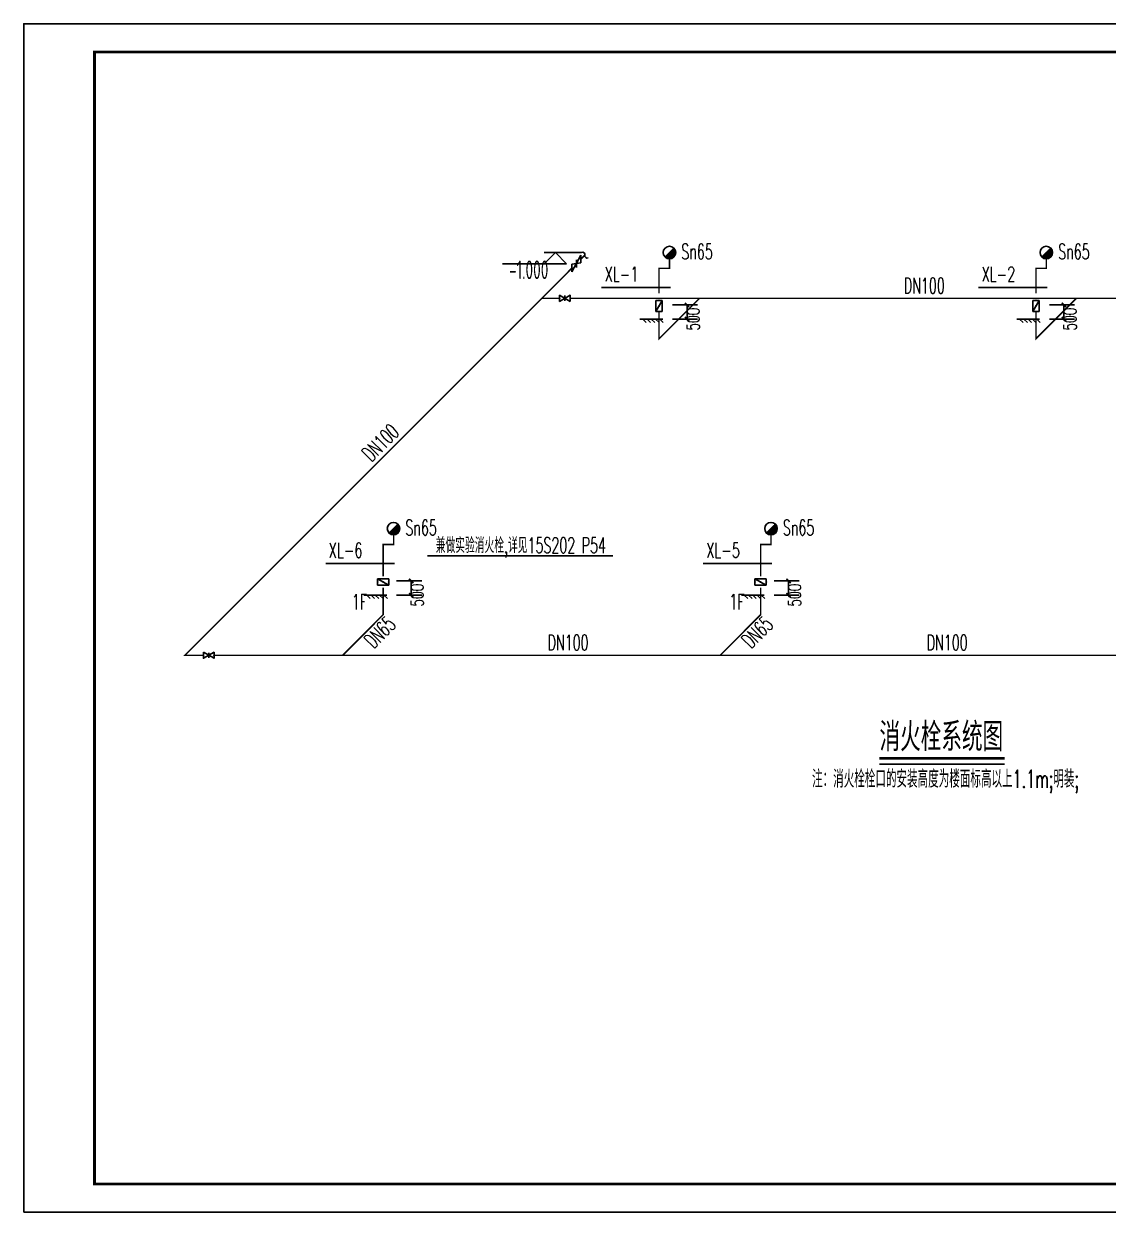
# Model space of a CAD drawing. Extents: x -427546 to -314919, y 698702 to 968782.
# Drawn here: x -427546 to -389204, y 839685 to 881685 of the extents above; entities that cross this region are included whole.
import ezdxf
from ezdxf.enums import TextEntityAlignment as Align

# ---------------------------------------------------------------- set-up
doc = ezdxf.new("R2010")
doc.units = 0
doc.header["$LTSCALE"] = 1000
doc.header["$MEASUREMENT"] = 0
doc.layers.get('0').update_dxf_attribs({"linetype": 'CONTINUOUS'})
doc.layers.get('DEFPOINTS').update_dxf_attribs({"linetype": 'CONTINUOUS'})
for name, color, linetype in [('DIM_ELEV', 3, 'CONTINUOUS'), ('EQUIP_污水', 7, 'CONTINUOUS'), ('EQUIP_消防', 7, 'CONTINUOUS'), ('EQUIP_给水', 7, 'CONTINUOUS'), ('PIPE-消防', 1, 'CONTINUOUS'), ('TWT_DIM', 3, 'CONTINUOUS'), ('TWT_TEXT', 7, 'CONTINUOUS'), ('TWT_TITLE', 7, 'CONTINUOUS'), ('VALVE_消防', 7, 'CONTINUOUS'), ('VALVE_给水', 7, 'CONTINUOUS'), ('WIRE-照明', 1, 'CONTINUOUS')]:
    doc.layers.add(name, color=color, linetype=linetype)
doc.styles.add('_TCH_DIM', font='SIMPLEX', dxfattribs={"bigfont": 'GBCBIG'})
doc.styles.add('_TWT_SERIAL', font='COMPLEX', dxfattribs={"width": 0.8, "height": 3.5, "bigfont": 'HZTXT'})
doc.styles.add('DIM_FONT', font='SIMPLEX.shx', dxfattribs={"width": 0.7})
doc.styles.get("Standard").update_dxf_attribs({"font": 'GBENOR', "bigfont": 'GBCBIG'})
doc.styles.add('STY53', font='COMPLEX', dxfattribs={"width": 0.6, "bigfont": 'HZTXT'})
doc.styles.add('TG_LINETYPE', font='SIMPLEX', dxfattribs={"width": 0.8, "height": 3, "bigfont": 'HZTXT'})
doc.styles.add('WW', font='gbenor.shx', dxfattribs={"width": 0.75, "bigfont": 'gbcbig.shx'})
doc.linetypes.add('TG_X', pattern='A,2,-0.3,["X",TG_LINETYPE,S=0.1,R=0,X=-0.23,Y=-0.15],0', length=2.3)
doc.dimstyles.new('DIMN150', dxfattribs={"dimscale": 1.5, "dimtxt": 300, "dimasz": 100, "dimexe": 250, "dimexo": 300, "dimgap": 150, "dimtad": 1, "dimdec": 0, "dimzin": 0, "dimtxsty": 'DIM_FONT', "dimblk": 'ARCHTICK', "dimcen": 0.09, "dimclrt": 7, "dimazin": 3, "dimtfac": 1, "dimtdec": 0, "dimtix": 1, "dimtmove": 0, "dimatfit": 3, "dimtolj": 1, "dimtzin": 0})

# ---------------------------------------------------------------- blocks, each defined once
blk = doc.blocks.new('DIP')
at = {"layer": 'EQUIP_污水'}
for p, q in [((-305, 0), (-398, -94)), ((-382, 0), (229, 0)), ((-190, 0), (-284, -94)), ((-76, 0), (-170, -94)), ((38, 0), (-56, -94)), ((152, 0), (59, -94))]:
    blk.add_line(p, q, dxfattribs=at)
blk = doc.blocks.new('_ARCHTICK')
at = {"color": 0, "linetype": 'BYBLOCK', "const_width": 0.4}
blk.add_lwpolyline([(-0.5, -0.5), (0.5, 0.5)], dxfattribs=at)
blk = doc.blocks.new('*D28')
at = {"layer": 'DEFPOINTS', "color": 0}
for p in [(-391735, 871749), (-390771, 871749), (-391735, 871249)]:
    blk.add_point(p, dxfattribs=at)
at = {"layer": 'TWT_DIM', "color": 0}
for p, q in [((-391285, 871749), (-390396, 871749)), ((-390771, 871249), (-390771, 871749)), ((-391285, 871249), (-390396, 871249))]:
    blk.add_line(p, q, dxfattribs=at)
at = {"layer": 'TWT_DIM', "color": 0, "xscale": 150, "yscale": 150, "zscale": 150}
for p, rotation in [((-390771, 871749), 90), ((-390771, 871249), 270)]:
    blk.add_blockref('_ARCHTICK', p, dxfattribs=dict(at, rotation=rotation))
at = {"layer": 'TWT_DIM', "color": 7, "insert": (-390556, 871249), "char_height": 450, "attachment_point": 5, "rotation": 90, "style": 'DIM_FONT'}
blk.add_mtext('\\A1;500', dxfattribs=at)
blk = doc.blocks.new('*D29')
at = {"layer": 'DEFPOINTS', "color": 0}
for p in [(-401470, 861994), (-400506, 861994), (-401470, 861494)]:
    blk.add_point(p, dxfattribs=at)
at = {"layer": 'TWT_DIM', "color": 0}
for p, q in [((-401020, 861994), (-400131, 861994)), ((-400506, 861494), (-400506, 861994)), ((-401020, 861494), (-400131, 861494))]:
    blk.add_line(p, q, dxfattribs=at)
at = {"layer": 'TWT_DIM', "color": 0, "xscale": 150, "yscale": 150, "zscale": 150}
for p, rotation in [((-400506, 861994), 90), ((-400506, 861494), 270)]:
    blk.add_blockref('_ARCHTICK', p, dxfattribs=dict(at, rotation=rotation))
at = {"layer": 'TWT_DIM', "color": 7, "insert": (-400292, 861494), "char_height": 450, "attachment_point": 5, "rotation": 90, "style": 'DIM_FONT'}
blk.add_mtext('\\A1;500', dxfattribs=at)
blk = doc.blocks.new('*D32')
at = {"layer": 'DEFPOINTS', "color": 0}
for p in [(-405059, 871749), (-404095, 871749), (-405059, 871249)]:
    blk.add_point(p, dxfattribs=at)
at = {"layer": 'TWT_DIM', "color": 0}
for p, q in [((-404609, 871749), (-403720, 871749)), ((-404095, 871249), (-404095, 871749)), ((-404609, 871249), (-403720, 871249))]:
    blk.add_line(p, q, dxfattribs=at)
at = {"layer": 'TWT_DIM', "color": 0, "xscale": 150, "yscale": 150, "zscale": 150}
for p, rotation in [((-404095, 871749), 90), ((-404095, 871249), 270)]:
    blk.add_blockref('_ARCHTICK', p, dxfattribs=dict(at, rotation=rotation))
at = {"layer": 'TWT_DIM', "color": 7, "insert": (-403881, 871249), "char_height": 450, "attachment_point": 5, "rotation": 90, "style": 'DIM_FONT'}
blk.add_mtext('\\A1;500', dxfattribs=at)
blk = doc.blocks.new('*D34')
at = {"layer": 'DEFPOINTS', "color": 0}
for p in [(-414814, 861994), (-413850, 861994), (-414814, 861494)]:
    blk.add_point(p, dxfattribs=at)
at = {"layer": 'TWT_DIM', "color": 0}
for p, q in [((-414364, 861994), (-413475, 861994)), ((-413850, 861494), (-413850, 861994)), ((-414364, 861494), (-413475, 861494))]:
    blk.add_line(p, q, dxfattribs=at)
at = {"layer": 'TWT_DIM', "color": 0, "xscale": 150, "yscale": 150, "zscale": 150}
for p, rotation in [((-413850, 861994), 90), ((-413850, 861494), 270)]:
    blk.add_blockref('_ARCHTICK', p, dxfattribs=dict(at, rotation=rotation))
at = {"layer": 'TWT_DIM', "color": 7, "insert": (-413636, 861494), "char_height": 450, "attachment_point": 5, "rotation": 90, "style": 'DIM_FONT'}
blk.add_mtext('\\A1;500', dxfattribs=at)
blk = doc.blocks.new('$VALVE$00000296')
for points in [[(-125, 72), (-125, -72), (125, 72), (125, -72), (-125, 72)], [(0, 60), (0, -64)]]:
    blk.add_lwpolyline(points)
for p in [(-125, 0), (125, 0)]:
    blk.add_point(p)
blk = doc.blocks.new('$VALVE$00000316')
for p, q in [((-125, 72), (125, -72)), ((-125, 72), (-125, -72)), ((-125, 72), (125, 72)), ((125, 72), (125, -72)), ((-125, -72), (125, -72))]:
    blk.add_line(p, q)
at = {"const_width": 21.1}
blk.add_lwpolyline([(-11, 0, 1), (11, 0, 1)], format="xyb", close=True, dxfattribs=at)
for p in [(-125, 0), (125, 0)]:
    blk.add_point(p)
at = {"color": 7, "flags": 9}
for tag in ['XSIZE', 'YSIZE']:
    blk.add_attdef(tag, (0, 0), '', height=0.5, dxfattribs=at)
blk = doc.blocks.new('$ATTACHMENT$00000086')
at = {"color": 0}
for p, q in [((-5, 5, 0), (-131, 5, 0)), ((-15, 15, 0), (-130, 15, 0)), ((-130, -10, 0), (-130, 10, 0)), ((-10, 10, 0), (-130, 10, 0)), ((-21, 21, 0), (-129, 21, 0)), ((-26, 26, 0), (-128, 26, 0)), ((-31, 31, 0), (-127, 31, 0)), ((-36, 36, 0), (-126, 36, 0)), ((-125, -38, 0), (-125, 38, 0)), ((-42, 42, 0), (-124, 42, 0)), ((-47, 47, 0), (-122, 47, 0)), ((-120, -52, 0), (-120, 52, 0)), ((-52, 52, 0), (-120, 52, 0)), ((-57, 57, 0), (-118, 57, 0)), ((-115, -63, 0), (-115, 63, 0)), ((-63, 63, 0), (-115, 63, 0)), ((-68, 68, 0), (-112, 68, 0)), ((-109, -72, 0), (-109, 72, 0)), ((-73, 73, 0), (-108, 73, 0)), ((-78, 78, 0), (-105, 78, 0)), ((-104, -79, 0), (-104, 79, 0)), ((-84, 84, 0), (-101, 84, 0)), ((-99, -86, 0), (-99, 86, 0)), ((-89, 89, 0), (-96, 89, 0)), ((-94, -91, 0), (-94, 91, 0)), ((-88, -96, 0), (-88, 88, 0)), ((-83, -101, 0), (-83, 83, 0)), ((-78, -105, 0), (-78, 78, 0)), ((-73, -109, 0), (-73, 73, 0)), ((-67, -112, 0), (-67, 67, 0)), ((-62, -115, 0), (-62, 62, 0)), ((-57, -118, 0), (-57, 57, 0)), ((-52, -120, 0), (-52, 52, 0)), ((-46, -122, 0), (-46, 46, 0)), ((-41, -124, 0), (-41, 41, 0)), ((-36, -126, 0), (-36, 36, 0)), ((-31, -127, 0), (-31, 31, 0)), ((-25, -128, 0), (-25, 25, 0)), ((-20, -129, 0), (-20, 20, 0)), ((-15, -130, 0), (-15, 15, 0)), ((-10, -130, 0), (-10, 10, 0)), ((-4, -131, 0), (-4, 4, 0)), ((0, 0, 0), (-131, 0, 0)), ((6, -6, 0), (-131, -6, 0)), ((11, -11, 0), (-130, -11, 0)), ((16, -16, 0), (-130, -16, 0)), ((21, -21, 0), (-129, -21, 0)), ((27, -27, 0), (-128, -27, 0)), ((32, -32, 0), (-127, -32, 0)), ((37, -37, 0), (-125, -37, 0)), ((42, -42, 0), (-124, -42, 0)), ((48, -48, 0), (-122, -48, 0)), ((53, -53, 0), (-120, -53, 0)), ((58, -58, 0), (-117, -58, 0)), ((63, -63, 0), (-114, -63, 0)), ((69, -69, 0), (-111, -69, 0)), ((74, -74, 0), (-108, -74, 0)), ((79, -79, 0), (-104, -79, 0)), ((84, -84, 0), (-100, -84, 0)), ((90, -90, 0), (-95, -90, 0)), ((90, -95, 0), (-90, -95, 0)), ((84, -100, 0), (-84, -100, 0)), ((77, -105, 0), (-77, -105, 0)), ((70, -111, 0), (-70, -111, 0)), ((60, -116, 0), (-60, -116, 0)), ((49, -121, 0), (-49, -121, 0)), ((33, -126, 0), (-33, -126, 0)), ((1, -131, 0), (1, -1, 0)), ((6, -131, 0), (6, -6, 0)), ((11, -130, 0), (11, -11, 0)), ((17, -130, 0), (17, -17, 0)), ((22, -129, 0), (22, -22, 0)), ((27, -128, 0), (27, -27, 0)), ((32, -127, 0), (32, -32, 0)), ((38, -125, 0), (38, -38, 0)), ((43, -124, 0), (43, -43, 0)), ((48, -122, 0), (48, -48, 0)), ((53, -119, 0), (53, -53, 0)), ((59, -117, 0), (59, -59, 0)), ((64, -114, 0), (64, -64, 0)), ((69, -111, 0), (69, -69, 0)), ((74, -108, 0), (74, -74, 0)), ((80, -104, 0), (80, -80, 0)), ((85, -99, 0), (85, -85, 0)), ((90, -95, 0), (90, -90, 0))]:
    blk.add_line(p, q, dxfattribs=at)
blk.add_line((92, -92, 0), (-92, 92, 0))
for start, end in [(135, 315), (315, 135)]:
    blk.add_arc((0, 0, 0), 131, start, end)
blk = doc.blocks.new('$TWTSYS$00000132')
at = {"elevation": 0}
blk.add_lwpolyline([(7, -101, -0.575183), (0, 0, 0.604745), (-11, 101, 16.924828)], format="xyb", dxfattribs=at)
blk = doc.blocks.new('$VALVE$00000335')
for p, q in [((178, 53), (-178, -53)), ((-125, 0), (-178, -53)), ((-125, 0), (-72, 53)), ((-72, 53), (72, -53)), ((0, 0), (-53, -53)), ((0, 0), (53, 53)), ((125, 0), (72, -53)), ((125, 0), (178, 53))]:
    blk.add_line(p, q)
for p in [(-125, 0), (125, 0)]:
    blk.add_point(p)

msp = doc.modelspace()

# ---------------------------------------------------------------- hatches: boundary and pattern name
at = {"layer": 'PIPE-消防', "linetype": 'TG_X'}
for points in [[(-405084.2, 873040), (-405110.5, 873040), (-405110.5, 873066.3)], [(-405084.2, 873040), (-405084.2, 873066.3), (-405110.5, 873066.3)], [(-404714.1, 873040), (-404714.1, 873013.8), (-404687.9, 873013.8)], [(-404714.1, 873040), (-404687.9, 873040), (-404687.9, 873013.8)], [(-391759.9, 873040), (-391786.2, 873040), (-391786.2, 873066.3)], [(-391759.9, 873040), (-391759.9, 873066.3), (-391786.2, 873066.3)], [(-391389.8, 873040), (-391389.8, 873013.8), (-391363.6, 873013.8)], [(-391389.8, 873040), (-391363.6, 873040), (-391363.6, 873013.8)], [(-405084.2, 870553.4), (-405110.5, 870553.4), (-405110.5, 870490.1)], [(-391759.9, 870553.4), (-391786.2, 870553.4), (-391786.2, 870490.1)], [(-414839.6, 863284.7), (-414865.8, 863284.7), (-414865.8, 863310.9)], [(-414839.6, 863284.7), (-414839.6, 863310.9), (-414865.8, 863310.9)], [(-414469.5, 863284.7), (-414469.5, 863258.4), (-414443.2, 863258.4)], [(-414469.5, 863284.7), (-414443.2, 863284.7), (-414443.2, 863258.4)], [(-401495.6, 863284.7), (-401521.8, 863284.7), (-401521.8, 863310.9)], [(-401495.6, 863284.7), (-401495.6, 863310.9), (-401521.8, 863310.9)], [(-401125.4, 863284.7), (-401125.4, 863258.4), (-401099.2, 863258.4)], [(-401125.4, 863284.7), (-401099.2, 863284.7), (-401099.2, 863258.4)], [(-414839.6, 860798.1), (-414813.3, 860798.1), (-414813.3, 860787.2)], [(-401495.6, 860798.1), (-401469.3, 860798.1), (-401469.3, 860787.2)]]:
    msp.add_hatch(color=256, dxfattribs=at).paths.add_polyline_path(points)
at = {"layer": 'PIPE-消防'}
for points in [[(-405084.2, 870553.4), (-405065.7, 870534.9), (-405110.5, 870490.1)], [(-391759.9, 870553.4), (-391741.4, 870534.9), (-391786.2, 870490.1)], [(-414839.6, 860798.1), (-414821, 860779.5), (-414813.3, 860787.2)], [(-401495.6, 860798.1), (-401477, 860779.5), (-401469.3, 860787.2)], [(-421846.8, 859368.1), (-421846.8, 859341.9), (-421910.2, 859341.9)]]:
    msp.add_hatch(color=256, dxfattribs=at).paths.add_polyline_path(points)
at = {"layer": 'PIPE-消防', "linetype": 'CONTINUOUS'}
msp.add_hatch(color=256, dxfattribs=at).paths.add_polyline_path([(-421846.8, 859368.1), (-421865.4, 859386.7), (-421910.2, 859341.9)])

# ---------------------------------------------------------------- linework, layer by layer
at = {"color": 3, "ltscale": 2}
msp.add_line((-406719.4, 862882.6), (-413274.7, 862882.6), dxfattribs=at)
at = {"layer": 'DIM_ELEV', "color": 8, "const_width": 105}
msp.add_lwpolyline([(-397292.5, 855725.8), (-392871.4, 855725.8)], dxfattribs=at)
at = {"layer": 'DIM_ELEV', "color": 8}
msp.add_lwpolyline([(-397292.5, 855515.8), (-392871.4, 855515.8)], dxfattribs=at)
at = {"layer": 'PIPE-消防', "linetype": 'CONTINUOUS', "const_width": 52.5}
for points in [[(-407844.9, 873370), (-407707.8, 873507.1)], [(-409231.5, 871983.4), (-408163.1, 873051.8)], [(-409231.5, 871983.4), (-421846.8, 859368.1)], [(-409231.5, 871983.4), (-408599.5, 871983.4)], [(-408223.3, 871983.4), (-403654.3, 871983.4)], [(-403654.3, 871983.4), (-390330, 871983.4)], [(-390330, 871983.4), (-375330, 871983.4)]]:
    msp.add_lwpolyline(points, dxfattribs=at)
at = {"layer": 'PIPE-消防', "linetype": 'TG_X', "ltscale": 1.5, "const_width": 52.5}
for points in [[(-404714.1, 873040), (-404714.1, 873376.6)], [(-391389.8, 873040), (-391389.8, 873376.6)], [(-405084.2, 872159.7), (-405084.2, 873040)], [(-405084.2, 873040), (-404714.1, 873040)], [(-391759.9, 872159.7), (-391759.9, 873040)], [(-391759.9, 873040), (-391389.8, 873040)], [(-405084.2, 870553.4), (-405084.2, 871513)], [(-391759.9, 870553.4), (-391759.9, 871513)], [(-414469.5, 863284.7), (-414469.5, 863621.3)], [(-401125.4, 863284.7), (-401125.4, 863621.3)], [(-414839.6, 862153.1), (-414839.6, 863284.7)], [(-414839.6, 863284.7), (-414469.5, 863284.7)], [(-401495.6, 862153.1), (-401495.6, 863284.7)], [(-401495.6, 863284.7), (-401125.4, 863284.7)], [(-414839.6, 860798.1), (-414839.6, 861757.7)], [(-401495.6, 860798.1), (-401495.6, 861757.7)]]:
    msp.add_lwpolyline(points, dxfattribs=at)
at = {"layer": 'PIPE-消防', "const_width": 52.5}
for points in [[(-405084.2, 870553.4), (-403654.3, 871983.4)], [(-391759.9, 870553.4), (-390330, 871983.4)], [(-414839.6, 860798.1), (-416269.6, 859368.1)], [(-401495.6, 860798.1), (-402925.5, 859368.1)], [(-421191.2, 859368.1), (-421846.8, 859368.1)], [(-416269.6, 859368.1), (-420815, 859368.1)], [(-402925.5, 859368.1), (-416269.6, 859368.1)], [(-387925.5, 859368.1), (-402925.5, 859368.1)]]:
    msp.add_lwpolyline(points, dxfattribs=at)
at = {"layer": 'TWT_TEXT'}
for p, q in [((-408750.1, 873602.2, 0), (-409146.1, 873206.2, 0)), ((-407826.1, 873602.2, 0), (-409146.1, 873602.2, 0)), ((-408750.1, 873602.2, 0), (-408354.1, 873206.2, 0)), ((-408354.1, 873206.2, 0), (-410617.2, 873206.2, 0))]:
    msp.add_line(p, q, dxfattribs=at)
at = {"layer": 'TWT_TITLE'}
msp.add_lwpolyline([(-427545.8, 839685), (-353245.8, 839685), (-353245.8, 881685), (-427545.8, 881685)], close=True, dxfattribs=at)
at = {"layer": 'TWT_TITLE', "const_width": 100}
msp.add_lwpolyline([(-425045.8, 840685), (-354245.8, 840685), (-354245.8, 880685), (-425045.8, 880685)], close=True, dxfattribs=at)
at = {"layer": 'WIRE-照明', "color": 3, "linetype": 'CONTINUOUS'}
for p, q in [((-404684.1, 872361.8), (-407113.9, 872361.8)), ((-391359.8, 872361.8), (-393789.6, 872361.8)), ((-414439.5, 862606.4), (-416869.3, 862606.4)), ((-401095.5, 862606.4), (-403525.3, 862606.4))]:
    msp.add_line(p, q, dxfattribs=at)

# ---------------------------------------------------------------- block references
at = {"layer": 'EQUIP_污水', "xscale": -1.319999999999709, "yscale": 1.320000000006985, "zscale": 1.32}
for p in [(-405460.9, 871248.9), (-392136.6, 871248.9), (-415216.3, 861493.5), (-401872.3, 861493.5)]:
    msp.add_blockref('DIP', p, dxfattribs=at)
at = {"layer": 'EQUIP_消防', "xscale": 1.6896, "yscale": 1.6896, "zscale": 1.6896, "rotation": 90}
for p in [(-404717.8, 873599.8), (-391393.5, 873599.8), (-414473.1, 863844.4), (-401129.1, 863844.4)]:
    msp.add_blockref('$ATTACHMENT$00000086', p, dxfattribs=at)
at = {"layer": 'EQUIP_给水', "xscale": 1.5, "yscale": 1.5, "zscale": 1.5, "rotation": 45}
msp.add_blockref('$TWTSYS$00000132', (-407707.8, 873507.1), dxfattribs=at)
at = {"layer": 'VALVE_消防'}
for name, p, xscale, yscale, zscale in [('$VALVE$00000296', (-408411.4, 871983.4), -1.5048, -1.5048, 1.5048), ('$VALVE$00000316', (-414839.6, 861955.4), 1.584, 1.584, 1.584), ('$VALVE$00000316', (-401495.6, 861955.4), 1.584, 1.584, 1.584)]:
    msp.add_blockref(name, p, dxfattribs=dict(at, xscale=xscale, yscale=yscale, zscale=zscale))
for name, p, xscale, yscale, zscale, rotation in [('$VALVE$00000316', (-405084.2, 871710.8), 1.584, 1.584, 1.584, 90), ('$VALVE$00000316', (-391759.9, 871710.8), 1.584, 1.584, 1.584, 90), ('$VALVE$00000296', (-421003.1, 859368.1), -1.5048, -1.5048, 1.5048, 180)]:
    msp.add_blockref(name, p, dxfattribs=dict(at, xscale=xscale, yscale=yscale, zscale=zscale, rotation=rotation))
at = {"layer": 'VALVE_给水', "xscale": 1.8, "yscale": 1.8, "zscale": 1.8, "rotation": 45}
msp.add_blockref('$VALVE$00000335', (-408004, 873210.9), dxfattribs=at)

# ---------------------------------------------------------------- texts
at = {"layer": 'TWT_TEXT', "style": 'WW', "width": 0.7}
msp.add_text('-1.000', height=660, rotation=0.09701, dxfattribs=at).set_placement((-410387.4, 872658.8))
at = {"layer": 'TWT_TEXT', "color": 3, "linetype": 'CONTINUOUS', "style": '_TWT_SERIAL', "width": 0.64}
for s, p in [('XL-1', (-407008.9, 872571.8)), ('XL-2', (-393684.6, 872571.8)), ('XL-6', (-416764.3, 862816.4)), ('XL-5', (-403420.3, 862816.4))]:
    msp.add_text(s, height=525, dxfattribs=at).set_placement(p)
at = {"layer": 'TWT_TEXT', "color": 8, "style": '_TCH_DIM'}
msp.add_text('消火栓系统图', height=1012.77, dxfattribs=at).set_placement((-397292.5, 855977.9, 0))
at = {"layer": 'WIRE-照明', "color": 3, "linetype": 'CONTINUOUS', "style": 'STY53', "width": 0.6}
for s, height, p in [('Sn65', 547.43, (-403741.8, 873634.2)), ('Sn65', 547.43, (-390417.5, 873634.2)), ('DN100', 547.43, (-395706.6, 872431.7)), ('Sn65', 547.43, (-413497.2, 863878.8)), ('Sn65', 547.43, (-400153.2, 863878.8)), ('兼做实验消火栓,详见15S202 P54', 547.43, (-409971.2, 863200.8)), ('DN100', 547.43, (-408302.2, 859816.4)), ('DN100', 547.43, (-394898.4, 859816.4)), ('注：消火栓栓口的安装高度为楼面标高以上1.1m;明装;', 622.08, (-394957.4, 854938.2))]:
    msp.add_text(s, height=height, dxfattribs=at).set_placement(p, align=Align.MIDDLE)
for s, p in [('DN100', (-414933.4, 866882.6)), ('DN65', (-414955.1, 860181.2)), ('DN65', (-401611, 860181.2))]:
    msp.add_text(s, height=547.43, rotation=45, dxfattribs=at).set_placement(p, align=Align.MIDDLE)
for p in [(-415945.3, 860983.8), (-402601.3, 860983.8)]:
    msp.add_text('1F', height=547.43, dxfattribs=at).set_placement(p)

# ---------------------------------------------------------------- dimensions: what is measured, and where the dimension line sits
at = {"layer": 'TWT_DIM'}
for base, p1, p2, picture, middle in [((-404094.9, 871748.9), (-405058.9, 871248.9), (-405058.9, 871748.9), '*D32', (-403880.6, 871248.9)), ((-390770.6, 871748.9), (-391734.6, 871248.9), (-391734.6, 871748.9), '*D28', (-390556.3, 871248.9)), ((-413850.3, 861993.5), (-414814.3, 861493.5), (-414814.3, 861993.5), '*D34', (-413636, 861493.5)), ((-400506.3, 861993.5), (-401470.3, 861493.5), (-401470.3, 861993.5), '*D29', (-400291.9, 861493.5))]:
    dim = msp.add_linear_dim(base=base, p1=p1, p2=p2, angle=90, dimstyle='DIMN150', dxfattribs=at)
    dim.commit()
    dim.dimension.update_dxf_attribs({"geometry": picture, "text_midpoint": middle, "dimtype": 129})

doc.saveas('drawing.dxf')
